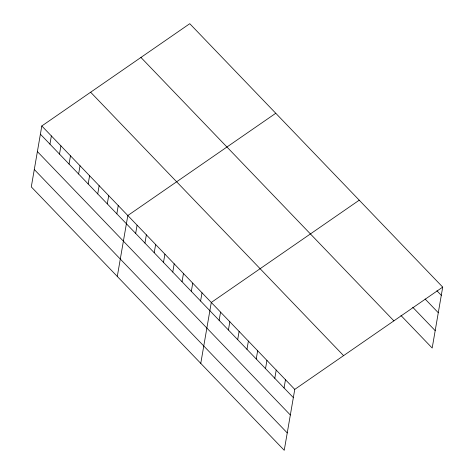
<?xml version="1.0" encoding="UTF-8"?>
<svg xmlns="http://www.w3.org/2000/svg" width="474" height="474" viewBox="0 0 474 474"><rect width="100%" height="100%" fill="white"/><g stroke="black" fill="none" stroke-linecap="round" stroke-linejoin="round"><path stroke-width="0.71" d="M41.813 125.971L31.29 186.892L284.24 450.3L294.763 389.385L442.71 287.108L189.76 23.7L41.813 125.971L294.763 389.385M49.948 144.155L51.364 135.925M59.499 154.103L60.921 145.874M69.056 164.057L70.478 155.828M78.613 174.005L80.035 165.776M88.17 183.959L89.592 175.73M97.727 193.907L99.143 185.678M107.278 203.861L108.7 195.632M116.835 213.81L118.257 205.58M117.291 276.449L127.814 215.534L275.767 113.262M135.665 233.421L137.087 225.191M144.943 243.079L146.365 234.849M154.216 252.737L155.638 244.507M163.489 262.395L164.911 254.165M172.767 272.052L174.189 263.822M182.04 281.716L183.462 273.48M191.318 291.374L192.74 283.144M200.591 301.031L202.013 292.802M200.763 363.374L211.286 302.459L359.239 200.182M219.142 320.347L220.564 312.117M228.415 330.005L229.837 321.775M237.687 339.662L239.109 331.433M246.966 349.32L248.388 341.09M256.238 358.978L257.66 350.748M265.517 368.636L266.933 360.406M274.79 378.299L276.212 370.064M284.062 387.957L285.484 379.727M442.71 287.108L432.187 348.029L400.951 315.494M436.898 290.763L441.288 295.338M425.107 298.999L438.284 312.727M412.736 307.259L435.191 330.639M140.938 57.449L393.888 320.862M90.635 92.223L343.585 355.63M40.391 134.201L293.341 397.615M37.387 151.591L290.337 414.999M34.294 169.502L287.244 432.916"/></g></svg>
